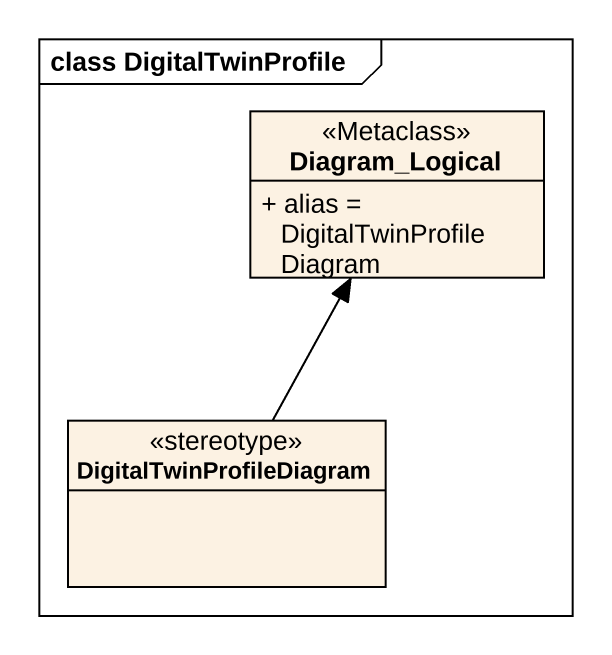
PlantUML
@startuml
mainframe class DigitalTwinProfile
hide circle
hide empty members
skinparam classAttributeIconSize 0
class Diagram_Logical <<Metaclass>> {
  + alias = DigitalTwinProfileDiagram
}
class DigitalTwinProfileDiagram <<stereotype>>
DigitalTwinProfileDiagram -up-> Diagram_Logical
@enduml
